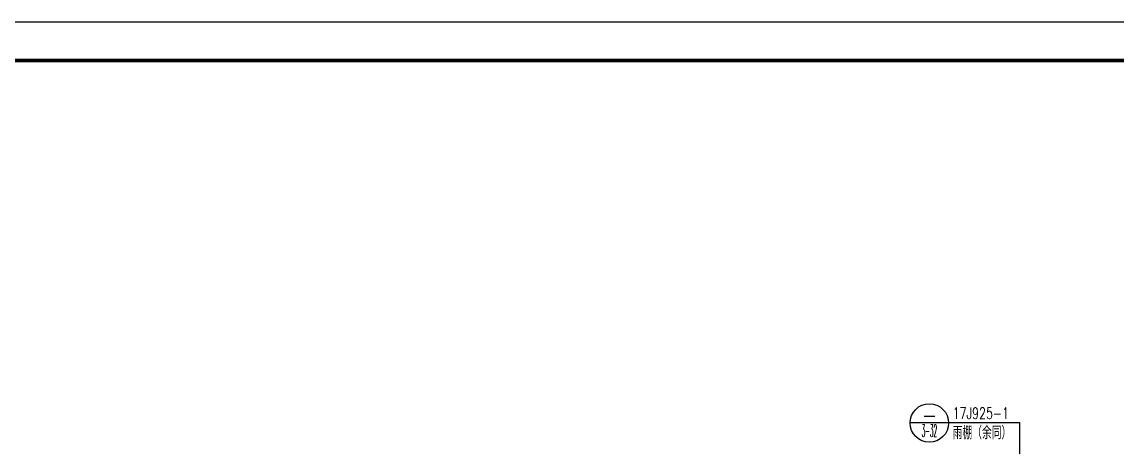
# Model space of a CAD drawing. Extents: x 13898408 to 14113608, y -853943 to -68012.
# Drawn here: x 14003275 to 14060111, y -351093 to -329043 of the extents above; entities that cross this region are included whole.
import ezdxf
from ezdxf.enums import TextEntityAlignment as Align

# ---------------------------------------------------------------- set-up
doc = ezdxf.new("R2010")
doc.units = 0
doc.header["$LTSCALE"] = 1000
doc.header["$MEASUREMENT"] = 0
for name, color, linetype in [('DIM_IDEN', 3, 'Continuous'), ('PUB_TEXT', 7, 'Continuous'), ('TK', 4, 'Continuous')]:
    doc.layers.add(name, color=color, linetype=linetype)
doc.styles.add('_TCH_DIM', font='SIMPLEX', dxfattribs={"bigfont": 'GBCBIG'})

# ---------------------------------------------------------------- blocks, each defined once
blk = doc.blocks.new('GeYuanFrame_86867253', base_point=(20.09, 4.53))
at = {"layer": 'TK'}
blk.add_lwpolyline([(20.09, 4.53), (20.09, 598.53), (1071.09, 598.53), (1071.09, 4.53)], close=True, dxfattribs=at)
at = {"layer": 'TK', "const_width": 1}
blk.add_lwpolyline([(45.09, 588.53), (1061.09, 588.53), (1061.09, 14.53), (45.09, 14.53)], close=True, dxfattribs=at)

msp = doc.modelspace()

# ---------------------------------------------------------------- linework, layer by layer
at = {"layer": 'DIM_IDEN'}
for p, q in [((14051369, -349843.1), (14049369, -349843.1)), ((14055058.5, -349843.1), (14051369, -349843.1)), ((14055058.5, -363203.1), (14055058.5, -349843.1))]:
    msp.add_line(p, q, dxfattribs=at)
msp.add_circle((14050369, -349843.1), 1000, dxfattribs=at)

# ---------------------------------------------------------------- block references
at = {"xscale": 200, "yscale": 200, "zscale": 200}
msp.add_blockref('GeYuanFrame_86867253', (13898408, -447843.1), dxfattribs=at)

# ---------------------------------------------------------------- texts
at = {"layer": 'PUB_TEXT', "style": '_TCH_DIM'}
for s, height, width, p, p2 in [('-', 644, 1.458333, (14049966.5, -349762.6), (14050771.5, -349762.6)), ('3-32', 643.99, 0.328125, (14049966.5, -350567.6), (14050771.5, -350567.6))]:
    msp.add_text(s, height=height, dxfattribs=dict(at, width=width)).set_placement(p, p2, align=Align.FIT)
at = {"layer": 'PUB_TEXT', "style": '_TCH_DIM', "width": 0.705882}
msp.add_text('17J925-1', height=595, dxfattribs=at).set_placement((14051579, -349633.1))
at = {"layer": 'PUB_TEXT', "style": '_TCH_DIM'}
msp.add_text('雨棚（余同）', height=675.18, dxfattribs=at).set_placement((14051579, -350686.1))

doc.saveas('drawing.dxf')
